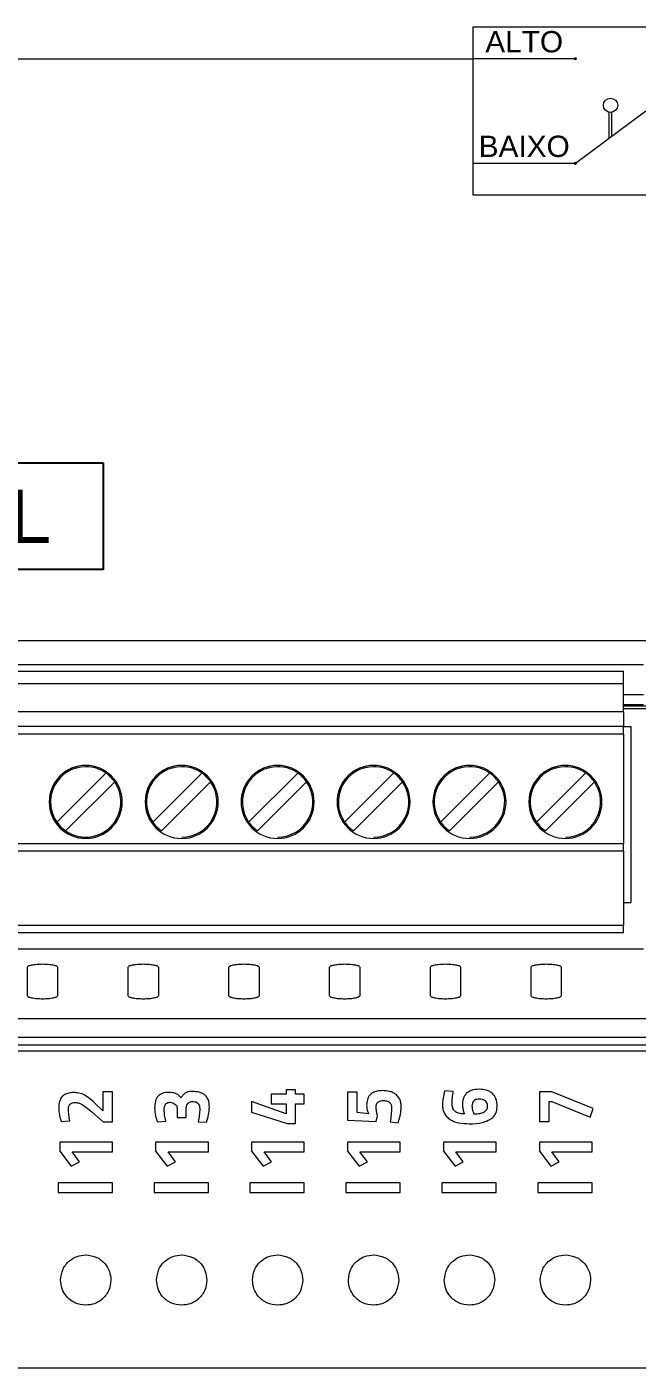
# Model space of a CAD drawing. Header units: millimetres. Extents: x 32696 to 36207, y 16706 to 17911.
# Drawn here: x 35163.6 to 35220.9, y 17551.1 to 17677.1 of the extents above; entities that cross this region are included whole.
import ezdxf
from ezdxf.enums import TextEntityAlignment as Align

# ---------------------------------------------------------------- set-up
doc = ezdxf.new("R2010")
doc.units = ezdxf.units.MM
doc.header["$LTSCALE"] = 0.1
doc.layers.get('0').update_dxf_attribs({"lineweight": 20})
doc.layers.add('COMANDOS', color=5, linetype='Continuous', lineweight=25)
doc.layers.add('GND', color=7, linetype='Continuous', lineweight=25)
doc.styles.get("Standard").update_dxf_attribs({"font": 'arial.ttf'})

# ---------------------------------------------------------------- blocks, each defined once
blk = doc.blocks.new('CLP-XP352')
at = {"lineweight": 9}
for p, q in [((35228.046, 17425.014), (35017.141, 17425.014)), ((35165.464, 17424.074), (35221.193, 17424.074)), ((35166.264, 17423.814), (35220.394, 17423.814)), ((35193.724, 17423.814), (35196.744, 17423.814)), ((35197.534, 17423.814), (35200.554, 17423.814)), ((35201.344, 17423.814), (35204.364, 17423.814)), ((35205.154, 17423.814), (35208.174, 17423.814)), ((35208.964, 17423.814), (35211.984, 17423.814)), ((35212.774, 17423.814), (35215.794, 17423.814)), ((35216.584, 17423.814), (35219.604, 17423.814)), ((35220.394, 17423.314), (35220.394, 17423.814)), ((35220.394, 17423.314), (35166.264, 17423.314)), ((35220.394, 17422.194), (35220.394, 17423.314)), ((35221.193, 17422.876), (35220.394, 17422.876)), ((35220.394, 17422.194), (35166.264, 17422.194)), ((35221.193, 17422.471), (35220.394, 17422.471)), ((35221.694, 17422.414), (35220.394, 17422.414)), ((35220.394, 17422.324), (35221.694, 17422.324)), ((35220.394, 17422.194), (35220.394, 17421.614)), ((35220.394, 17421.614), (35166.264, 17421.614)), ((35220.394, 17421.314), (35220.394, 17421.614)), ((35220.394, 17421.614), (35220.694, 17421.614)), ((35220.694, 17421.614), (35220.694, 17414.614)), ((35220.394, 17421.314), (35166.264, 17421.314)), ((35220.394, 17421.314), (35220.394, 17416.964)), ((35199.044, 17420.064), (35199.044, 17420.064)), ((35202.854, 17420.064), (35202.854, 17420.064)), ((35206.664, 17420.064), (35206.664, 17420.064)), ((35210.474, 17420.064), (35210.474, 17420.064)), ((35214.284, 17420.064), (35214.284, 17420.064)), ((35218.094, 17420.064), (35218.094, 17420.064)), ((35199.841, 17419.764), (35197.893, 17417.816)), ((35197.893, 17417.816), (35199.841, 17419.764)), ((35200.195, 17419.411), (35198.246, 17417.463)), ((35199.841, 17419.764), (35199.841, 17419.764)), ((35201.703, 17417.816), (35203.651, 17419.764)), ((35203.651, 17419.764), (35201.703, 17417.816)), ((35204.005, 17419.411), (35202.056, 17417.463)), ((35203.651, 17419.764), (35203.651, 17419.764)), ((35205.513, 17417.816), (35207.461, 17419.764)), ((35207.461, 17419.764), (35205.513, 17417.816)), ((35207.815, 17419.411), (35205.866, 17417.463)), ((35207.461, 17419.764), (35207.461, 17419.764)), ((35209.323, 17417.816), (35211.271, 17419.764)), ((35211.271, 17419.764), (35209.323, 17417.816)), ((35211.625, 17419.411), (35209.676, 17417.463)), ((35211.271, 17419.764), (35211.271, 17419.764)), ((35213.133, 17417.816), (35215.081, 17419.764)), ((35215.081, 17419.764), (35213.133, 17417.816)), ((35215.435, 17419.411), (35213.486, 17417.463)), ((35215.081, 17419.764), (35215.081, 17419.764)), ((35218.891, 17419.764), (35216.943, 17417.816)), ((35216.943, 17417.816), (35218.891, 17419.764)), ((35219.245, 17419.411), (35217.296, 17417.463)), ((35218.891, 17419.764), (35218.891, 17419.764)), ((35197.644, 17418.614), (35197.644, 17418.614)), ((35200.444, 17418.614), (35200.444, 17418.614)), ((35201.454, 17418.614), (35201.454, 17418.614)), ((35204.254, 17418.614), (35204.254, 17418.614)), ((35205.264, 17418.614), (35205.264, 17418.614)), ((35208.064, 17418.614), (35208.064, 17418.614)), ((35209.074, 17418.614), (35209.074, 17418.614)), ((35211.874, 17418.614), (35211.874, 17418.614)), ((35212.884, 17418.614), (35212.884, 17418.614)), ((35215.684, 17418.614), (35215.684, 17418.614)), ((35216.694, 17418.614), (35216.694, 17418.614)), ((35219.494, 17418.614), (35219.494, 17418.614)), ((35197.893, 17417.816), (35197.893, 17417.816)), ((35201.703, 17417.816), (35201.703, 17417.816)), ((35205.513, 17417.816), (35205.513, 17417.816)), ((35209.323, 17417.816), (35209.323, 17417.816)), ((35213.133, 17417.816), (35213.133, 17417.816)), ((35216.943, 17417.816), (35216.943, 17417.816)), ((35198.246, 17417.463), (35198.246, 17417.463)), ((35199.044, 17417.214), (35199.044, 17417.214)), ((35202.056, 17417.463), (35202.056, 17417.463)), ((35202.854, 17417.214), (35202.854, 17417.214)), ((35205.866, 17417.463), (35205.866, 17417.463)), ((35206.664, 17417.214), (35206.664, 17417.214)), ((35209.676, 17417.463), (35209.676, 17417.463)), ((35210.474, 17417.214), (35210.474, 17417.214)), ((35213.486, 17417.463), (35213.486, 17417.463)), ((35214.284, 17417.214), (35214.284, 17417.214)), ((35217.296, 17417.463), (35217.296, 17417.463)), ((35218.094, 17417.214), (35218.094, 17417.214)), ((35166.264, 17416.964), (35220.394, 17416.964)), ((35220.394, 17416.664), (35220.394, 17416.964)), ((35220.394, 17416.664), (35166.264, 17416.664)), ((35220.394, 17416.664), (35220.394, 17413.714)), ((35220.394, 17414.614), (35220.694, 17414.614)), ((35220.394, 17414.614), (35220.694, 17414.614)), ((35220.694, 17414.614), (35220.694, 17414.614)), ((35166.264, 17413.714), (35220.394, 17413.714)), ((35220.394, 17413.414), (35220.394, 17413.714)), ((35220.394, 17413.414), (35166.264, 17413.414)), ((35220.394, 17413.414), (35166.264, 17413.414)), ((35221.198, 17412.757), (35165.459, 17412.757)), ((35196.729, 17410.906), (35196.729, 17412.05)), ((35197.929, 17412.05), (35197.929, 17410.906)), ((35200.729, 17410.906), (35200.729, 17412.05)), ((35201.929, 17412.05), (35201.929, 17410.906)), ((35204.729, 17410.906), (35204.729, 17412.05)), ((35205.929, 17412.05), (35205.929, 17410.906)), ((35208.729, 17410.906), (35208.729, 17412.05)), ((35209.929, 17412.05), (35209.929, 17410.906)), ((35212.729, 17410.906), (35212.729, 17412.05)), ((35213.929, 17412.05), (35213.929, 17410.906)), ((35216.729, 17410.906), (35216.729, 17412.05)), ((35217.929, 17412.05), (35217.929, 17410.906)), ((35018.266, 17410.005), (35226.922, 17410.005)), ((35018.266, 17409.271), (35226.922, 17409.271)), ((35018.544, 17408.964), (35226.644, 17408.964)), ((35226.594, 17408.714), (35134.214, 17408.714)), ((35199.724, 17407.094), (35199.724, 17406.335)), ((35200.105, 17407.094), (35199.724, 17407.094)), ((35200.105, 17405.908), (35200.105, 17407.094)), ((35207.379, 17407.172), (35206.998, 17407.172)), ((35206.998, 17407.172), (35206.998, 17406.997)), ((35207.379, 17406.997), (35207.379, 17407.172)), ((35209.82, 17407.086), (35209.439, 17407.086)), ((35209.439, 17407.086), (35209.439, 17405.969)), ((35209.82, 17406.268), (35209.82, 17407.086)), ((35213.303, 17407.136), (35213.281, 17407.05)), ((35213.64, 17407.103), (35213.303, 17407.136)), ((35217.555, 17407.089), (35217.059, 17407.089)), ((35217.059, 17407.089), (35217.059, 17405.919)), ((35219.193, 17406.438), (35217.555, 17407.089)), ((35199.724, 17406.335), (35199.394, 17406.654)), ((35206.998, 17406.221), (35205.629, 17406.712)), ((35205.629, 17406.712), (35205.629, 17406.291)), ((35206.998, 17406.997), (35206.41, 17406.997)), ((35206.41, 17406.997), (35206.41, 17406.615)), ((35206.41, 17406.615), (35206.998, 17406.615)), ((35206.998, 17406.615), (35206.998, 17406.221)), ((35207.725, 17406.997), (35207.379, 17406.997)), ((35207.379, 17405.839), (35207.379, 17406.615)), ((35207.379, 17406.615), (35207.725, 17406.615)), ((35207.725, 17406.615), (35207.725, 17406.997)), ((35217.45, 17406.706), (35217.551, 17406.706)), ((35217.45, 17405.919), (35217.45, 17406.706)), ((35217.551, 17406.706), (35219.079, 17406.083)), ((35199.28, 17406.299), (35199.734, 17405.908)), ((35202.673, 17406.446), (35202.673, 17406.077)), ((35202.673, 17406.077), (35203.035, 17406.077)), ((35203.035, 17406.077), (35203.035, 17406.446)), ((35205.629, 17406.291), (35207.045, 17405.839)), ((35210.274, 17406.221), (35209.82, 17406.268)), ((35210.573, 17405.919), (35210.633, 17406.146)), ((35210.633, 17406.146), (35210.62, 17406.188)), ((35214.062, 17406.277), (35214.081, 17406.219)), ((35214.437, 17406.263), (35214.453, 17406.216)), ((35219.079, 17406.083), (35219.193, 17406.438)), ((35198.067, 17405.919), (35198.407, 17405.939)), ((35198.407, 17405.939), (35198.397, 17406.005)), ((35199.734, 17405.908), (35200.105, 17405.908)), ((35201.895, 17405.9), (35202.219, 17405.925)), ((35202.219, 17405.925), (35202.207, 17405.997)), ((35203.512, 17405.905), (35203.845, 17405.886)), ((35203.845, 17405.886), (35203.871, 17405.975)), ((35207.045, 17405.839), (35207.379, 17405.839)), ((35209.439, 17405.969), (35210.573, 17405.919)), ((35211.132, 17405.908), (35211.456, 17405.867)), ((35211.456, 17405.867), (35211.484, 17405.966)), ((35217.059, 17405.919), (35217.45, 17405.919)), ((35200.105, 17405.09), (35198.01, 17405.09)), ((35198.01, 17405.09), (35198.01, 17404.741)), ((35200.105, 17404.708), (35200.105, 17405.09)), ((35203.915, 17405.09), (35201.819, 17405.09)), ((35201.819, 17405.09), (35201.819, 17404.741)), ((35203.915, 17404.708), (35203.915, 17405.09)), ((35207.725, 17405.09), (35205.629, 17405.09)), ((35205.629, 17405.09), (35205.629, 17404.741)), ((35207.725, 17404.708), (35207.725, 17405.09)), ((35211.535, 17405.09), (35209.439, 17405.09)), ((35209.439, 17405.09), (35209.439, 17404.741)), ((35211.535, 17404.708), (35211.535, 17405.09)), ((35215.345, 17405.09), (35213.249, 17405.09)), ((35213.249, 17405.09), (35213.249, 17404.741)), ((35215.345, 17404.708), (35215.345, 17405.09)), ((35219.155, 17405.09), (35217.059, 17405.09)), ((35217.059, 17405.09), (35217.059, 17404.741)), ((35219.155, 17404.708), (35219.155, 17405.09)), ((35198.01, 17404.741), (35198.47, 17404.137)), ((35198.797, 17404.312), (35198.505, 17404.708)), ((35198.505, 17404.708), (35200.105, 17404.708)), ((35201.819, 17404.741), (35202.28, 17404.137)), ((35202.607, 17404.312), (35202.315, 17404.708)), ((35202.315, 17404.708), (35203.915, 17404.708)), ((35205.629, 17404.741), (35206.09, 17404.137)), ((35206.417, 17404.312), (35206.125, 17404.708)), ((35206.125, 17404.708), (35207.725, 17404.708)), ((35209.439, 17404.741), (35209.9, 17404.137)), ((35210.227, 17404.312), (35209.935, 17404.708)), ((35209.935, 17404.708), (35211.535, 17404.708)), ((35213.249, 17404.741), (35213.71, 17404.137)), ((35214.037, 17404.312), (35213.745, 17404.708)), ((35213.745, 17404.708), (35215.345, 17404.708)), ((35217.059, 17404.741), (35217.52, 17404.137)), ((35217.847, 17404.312), (35217.555, 17404.708)), ((35217.555, 17404.708), (35219.155, 17404.708)), ((35198.47, 17404.137), (35198.797, 17404.312)), ((35202.28, 17404.137), (35202.607, 17404.312)), ((35206.09, 17404.137), (35206.417, 17404.312)), ((35209.9, 17404.137), (35210.227, 17404.312)), ((35213.71, 17404.137), (35214.037, 17404.312)), ((35217.52, 17404.137), (35217.847, 17404.312)), ((35200.105, 17403.483), (35197.946, 17403.483)), ((35197.946, 17403.483), (35197.946, 17403.1)), ((35200.105, 17403.1), (35200.105, 17403.483)), ((35203.915, 17403.483), (35201.756, 17403.483)), ((35201.756, 17403.483), (35201.756, 17403.1)), ((35203.915, 17403.1), (35203.915, 17403.483)), ((35207.725, 17403.483), (35205.566, 17403.483)), ((35205.566, 17403.483), (35205.566, 17403.1)), ((35207.725, 17403.1), (35207.725, 17403.483)), ((35211.535, 17403.483), (35209.376, 17403.483)), ((35209.376, 17403.483), (35209.376, 17403.1)), ((35211.535, 17403.1), (35211.535, 17403.483)), ((35215.345, 17403.483), (35213.186, 17403.483)), ((35213.186, 17403.483), (35213.186, 17403.1)), ((35215.345, 17403.1), (35215.345, 17403.483)), ((35219.155, 17403.483), (35216.996, 17403.483)), ((35216.996, 17403.483), (35216.996, 17403.1)), ((35219.155, 17403.1), (35219.155, 17403.483)), ((35197.946, 17403.1), (35200.105, 17403.1)), ((35201.756, 17403.1), (35203.915, 17403.1)), ((35205.566, 17403.1), (35207.725, 17403.1)), ((35209.376, 17403.1), (35211.535, 17403.1)), ((35213.186, 17403.1), (35215.345, 17403.1)), ((35216.996, 17403.1), (35219.155, 17403.1)), ((35227.594, 17396.114), (35135.214, 17396.114))]:
    blk.add_line(p, q, dxfattribs=at)
for centre, radius, start, end in [((35199.044, 17418.614), 1.45, 90, 270), ((35199.044, 17418.614), 1.45, 90, 180.0004), ((35199.044, 17418.614), 1.4, 90, 214.7134), ((35199.044, 17418.614), 1.45, 270, 90), ((35199.044, 17418.614), 1.45, 0.0004, 90), ((35199.044, 17418.614), 1.4, 55.2866, 90), ((35202.854, 17418.614), 1.45, 90, 270), ((35202.854, 17418.614), 1.45, 90, 180.0004), ((35202.854, 17418.614), 1.4, 90, 214.7134), ((35202.854, 17418.614), 1.45, 270, 90), ((35202.854, 17418.614), 1.45, 0.0004, 90), ((35202.854, 17418.614), 1.4, 55.2866, 90), ((35206.664, 17418.614), 1.45, 90, 270), ((35206.664, 17418.614), 1.45, 90, 180.0004), ((35206.664, 17418.614), 1.4, 90, 214.7134), ((35206.664, 17418.614), 1.45, 270, 90), ((35206.664, 17418.614), 1.45, 0.0004, 90), ((35206.664, 17418.614), 1.4, 55.2866, 90), ((35210.474, 17418.614), 1.45, 90, 270), ((35210.474, 17418.614), 1.45, 90, 180.0004), ((35210.474, 17418.614), 1.4, 90, 214.7134), ((35210.474, 17418.614), 1.45, 270, 90), ((35210.474, 17418.614), 1.45, 0.0004, 90), ((35210.474, 17418.614), 1.4, 55.2866, 90), ((35214.284, 17418.614), 1.45, 90, 270), ((35214.284, 17418.614), 1.45, 90, 180.0004), ((35214.284, 17418.614), 1.4, 90, 214.7134), ((35214.284, 17418.614), 1.45, 270, 90), ((35214.284, 17418.614), 1.45, 0.0004, 90), ((35214.284, 17418.614), 1.4, 55.2866, 90), ((35218.094, 17418.614), 1.45, 90, 270), ((35218.094, 17418.614), 1.45, 90, 180.0004), ((35218.094, 17418.614), 1.4, 90, 214.7134), ((35218.094, 17418.614), 1.45, 270, 90), ((35218.094, 17418.614), 1.45, 0.0004, 90), ((35218.094, 17418.614), 1.4, 55.2866, 90), ((35199.044, 17418.614), 1.4, 270, 34.7134), ((35199.044, 17418.614), 1.4, 34.7134, 55.2866), ((35202.854, 17418.614), 1.4, 270, 34.7134), ((35202.854, 17418.614), 1.4, 34.7134, 55.2866), ((35206.664, 17418.614), 1.4, 270, 34.7134), ((35206.664, 17418.614), 1.4, 34.7134, 55.2866), ((35210.474, 17418.614), 1.4, 270, 34.7134), ((35210.474, 17418.614), 1.4, 34.7134, 55.2866), ((35214.284, 17418.614), 1.4, 270, 34.7134), ((35214.284, 17418.614), 1.4, 34.7134, 55.2866), ((35218.094, 17418.614), 1.4, 270, 34.7134), ((35218.094, 17418.614), 1.4, 34.7134, 55.2866), ((35199.044, 17418.614), 1.4, 180.0004, 270), ((35199.044, 17418.614), 1.4, 270, 0.0004), ((35199.044, 17418.614), 1.4, 214.7134, 235.2866), ((35202.854, 17418.614), 1.4, 214.7134, 235.2866), ((35206.664, 17418.614), 1.4, 214.7134, 235.2866), ((35210.474, 17418.614), 1.4, 214.7134, 235.2866), ((35214.284, 17418.614), 1.4, 214.7134, 235.2866), ((35218.094, 17418.614), 1.4, 214.7134, 235.2866), ((35199.044, 17418.614), 1.4, 235.2866, 270)]:
    blk.add_arc(centre, radius, start, end, dxfattribs=at)
for points, knots in [([(35196.729, 17412.05), (35196.738, 17412.066), (35196.756, 17412.099), (35196.895, 17412.14), (35197.093, 17412.168), (35197.329, 17412.178), (35197.565, 17412.168), (35197.763, 17412.14), (35197.902, 17412.099), (35197.92, 17412.066), (35197.929, 17412.05)], [0, 0, 0, 0, 0.125, 0.25, 0.375, 0.5, 0.625, 0.75, 0.875, 1, 1, 1, 1]), ([(35200.729, 17412.05), (35200.738, 17412.066), (35200.756, 17412.099), (35200.895, 17412.14), (35201.093, 17412.168), (35201.329, 17412.178), (35201.565, 17412.168), (35201.763, 17412.14), (35201.902, 17412.099), (35201.92, 17412.066), (35201.929, 17412.05)], [0, 0, 0, 0, 0.125, 0.25, 0.375, 0.5, 0.625, 0.75, 0.875, 1, 1, 1, 1]), ([(35204.729, 17412.05), (35204.738, 17412.066), (35204.756, 17412.099), (35204.895, 17412.14), (35205.093, 17412.168), (35205.329, 17412.178), (35205.565, 17412.168), (35205.763, 17412.14), (35205.902, 17412.099), (35205.92, 17412.066), (35205.929, 17412.05)], [0, 0, 0, 0, 0.125, 0.25, 0.375, 0.5, 0.625, 0.75, 0.875, 1, 1, 1, 1]), ([(35208.729, 17412.05), (35208.738, 17412.066), (35208.756, 17412.099), (35208.895, 17412.14), (35209.093, 17412.168), (35209.329, 17412.178), (35209.565, 17412.168), (35209.763, 17412.14), (35209.902, 17412.099), (35209.92, 17412.066), (35209.929, 17412.05)], [0, 0, 0, 0, 0.125, 0.25, 0.375, 0.5, 0.625, 0.75, 0.875, 1, 1, 1, 1]), ([(35212.729, 17412.05), (35212.738, 17412.066), (35212.756, 17412.099), (35212.895, 17412.14), (35213.093, 17412.168), (35213.329, 17412.178), (35213.565, 17412.168), (35213.763, 17412.14), (35213.902, 17412.099), (35213.92, 17412.066), (35213.929, 17412.05)], [0, 0, 0, 0, 0.125, 0.25, 0.375, 0.5, 0.625, 0.75, 0.875, 1, 1, 1, 1]), ([(35216.729, 17412.05), (35216.738, 17412.066), (35216.756, 17412.099), (35216.895, 17412.14), (35217.093, 17412.168), (35217.329, 17412.178), (35217.565, 17412.168), (35217.763, 17412.14), (35217.902, 17412.099), (35217.92, 17412.066), (35217.929, 17412.05)], [0, 0, 0, 0, 0.125, 0.25, 0.375, 0.5, 0.625, 0.75, 0.875, 1, 1, 1, 1]), ([(35197.929, 17410.906), (35197.919, 17410.89), (35197.901, 17410.857), (35197.763, 17410.816), (35197.564, 17410.788), (35197.329, 17410.778), (35197.094, 17410.788), (35196.895, 17410.816), (35196.756, 17410.857), (35196.738, 17410.89), (35196.729, 17410.906)], [0, 0, 0, 0, 0.125383, 0.250022, 0.374875, 0.499714, 0.624357, 0.749712, 0.87484, 1, 1, 1, 1]), ([(35201.929, 17410.906), (35201.919, 17410.89), (35201.901, 17410.857), (35201.763, 17410.816), (35201.564, 17410.788), (35201.329, 17410.778), (35201.094, 17410.788), (35200.895, 17410.816), (35200.756, 17410.857), (35200.738, 17410.89), (35200.729, 17410.906)], [0, 0, 0, 0, 0.125383, 0.250022, 0.374875, 0.499714, 0.624357, 0.749712, 0.87484, 1, 1, 1, 1]), ([(35205.929, 17410.906), (35205.919, 17410.89), (35205.901, 17410.857), (35205.763, 17410.816), (35205.564, 17410.788), (35205.329, 17410.778), (35205.094, 17410.788), (35204.895, 17410.816), (35204.756, 17410.857), (35204.738, 17410.89), (35204.729, 17410.906)], [0, 0, 0, 0, 0.125383, 0.250022, 0.374875, 0.499714, 0.624357, 0.749712, 0.87484, 1, 1, 1, 1]), ([(35209.929, 17410.906), (35209.919, 17410.89), (35209.901, 17410.857), (35209.763, 17410.816), (35209.564, 17410.788), (35209.329, 17410.778), (35209.094, 17410.788), (35208.895, 17410.816), (35208.756, 17410.857), (35208.738, 17410.89), (35208.729, 17410.906)], [0, 0, 0, 0, 0.125383, 0.250022, 0.374875, 0.499714, 0.624357, 0.749712, 0.87484, 1, 1, 1, 1]), ([(35213.929, 17410.906), (35213.919, 17410.89), (35213.901, 17410.857), (35213.763, 17410.816), (35213.564, 17410.788), (35213.329, 17410.778), (35213.094, 17410.788), (35212.895, 17410.816), (35212.756, 17410.857), (35212.738, 17410.89), (35212.729, 17410.906)], [0, 0, 0, 0, 0.125383, 0.250022, 0.374875, 0.499714, 0.624357, 0.749712, 0.87484, 1, 1, 1, 1]), ([(35217.929, 17410.906), (35217.919, 17410.89), (35217.901, 17410.857), (35217.763, 17410.816), (35217.564, 17410.788), (35217.329, 17410.778), (35217.094, 17410.788), (35216.895, 17410.816), (35216.756, 17410.857), (35216.738, 17410.89), (35216.729, 17410.906)], [0, 0, 0, 0, 0.125383, 0.250022, 0.374875, 0.499714, 0.624357, 0.749712, 0.87484, 1, 1, 1, 1]), ([(35203.283, 17407.106), (35203.22, 17407.105), (35203.122, 17407.104), (35203.033, 17407.064), (35203, 17407.049)], [0, 0, 0, 0, 0.635569, 1, 1, 1, 1]), ([(35203.788, 17406.957), (35203.754, 17406.983), (35203.681, 17407.037), (35203.509, 17407.095), (35203.372, 17407.101), (35203.283, 17407.106)], [0, 0, 0, 0, 0.23845, 0.502992, 1, 1, 1, 1]), ([(35210.83, 17407.142), (35210.758, 17407.138), (35210.626, 17407.133), (35210.447, 17407.071), (35210.303, 17406.955), (35210.211, 17406.772), (35210.203, 17406.627), (35210.198, 17406.548)], [0, 0, 0, 0, 0.217049, 0.399651, 0.564051, 0.763436, 1, 1, 1, 1]), ([(35211.379, 17406.978), (35211.34, 17407.006), (35211.258, 17407.065), (35211.072, 17407.129), (35210.925, 17407.137), (35210.83, 17407.142)], [0, 0, 0, 0, 0.247557, 0.514599, 1, 1, 1, 1]), ([(35213.592, 17406.612), (35213.595, 17406.698), (35213.601, 17406.862), (35213.627, 17407.025), (35213.64, 17407.103)], [0, 0, 0, 0, 0.520418, 1, 1, 1, 1]), ([(35214.68, 17407.197), (35214.564, 17407.193), (35214.377, 17407.187), (35214.225, 17407.08), (35214.167, 17407.039)], [0, 0, 0, 0, 0.614487, 1, 1, 1, 1]), ([(35215.205, 17407.02), (35215.169, 17407.05), (35215.094, 17407.113), (35214.914, 17407.184), (35214.772, 17407.192), (35214.68, 17407.197)], [0, 0, 0, 0, 0.24928, 0.515211, 1, 1, 1, 1]), ([(35198.572, 17407.064), (35198.503, 17407.061), (35198.377, 17407.055), (35198.207, 17406.994), (35198.071, 17406.88), (35197.983, 17406.7), (35197.976, 17406.559), (35197.972, 17406.482)], [0, 0, 0, 0, 0.213651, 0.394076, 0.558087, 0.759499, 1, 1, 1, 1]), ([(35198.359, 17406.41), (35198.361, 17406.452), (35198.364, 17406.522), (35198.403, 17406.58), (35198.419, 17406.602)], [0, 0, 0, 0, 0.60055, 1, 1, 1, 1]), ([(35198.419, 17406.602), (35198.432, 17406.614), (35198.46, 17406.639), (35198.531, 17406.666), (35198.589, 17406.669), (35198.627, 17406.67)], [0, 0, 0, 0, 0.23229, 0.493341, 1, 1, 1, 1]), ([(35198.978, 17406.975), (35198.908, 17407.004), (35198.778, 17407.057), (35198.637, 17407.062), (35198.572, 17407.064)], [0, 0, 0, 0, 0.533904, 1, 1, 1, 1]), ([(35198.627, 17406.67), (35198.682, 17406.666), (35198.78, 17406.658), (35198.867, 17406.61), (35198.905, 17406.589)], [0, 0, 0, 0, 0.553548, 1, 1, 1, 1]), ([(35198.905, 17406.589), (35198.966, 17406.546), (35199.096, 17406.455), (35199.216, 17406.353), (35199.28, 17406.299)], [0, 0, 0, 0, 0.472756, 1, 1, 1, 1]), ([(35199.394, 17406.654), (35199.313, 17406.729), (35199.185, 17406.85), (35199.034, 17406.941), (35198.978, 17406.975)], [0, 0, 0, 0, 0.627835, 1, 1, 1, 1]), ([(35201.919, 17406.928), (35201.895, 17406.898), (35201.845, 17406.834), (35201.791, 17406.676), (35201.785, 17406.551), (35201.781, 17406.469)], [0, 0, 0, 0, 0.235463, 0.498785, 1, 1, 1, 1]), ([(35202.362, 17407.072), (35202.261, 17407.069), (35202.098, 17407.063), (35201.969, 17406.966), (35201.919, 17406.928)], [0, 0, 0, 0, 0.615437, 1, 1, 1, 1]), ([(35202.162, 17406.404), (35202.163, 17406.435), (35202.166, 17406.492), (35202.189, 17406.569), (35202.232, 17406.632), (35202.302, 17406.673), (35202.358, 17406.677), (35202.388, 17406.679)], [0, 0, 0, 0, 0.23036, 0.421688, 0.587943, 0.779408, 1, 1, 1, 1]), ([(35202.829, 17406.859), (35202.797, 17406.895), (35202.733, 17406.967), (35202.574, 17407.055), (35202.444, 17407.066), (35202.362, 17407.072)], [0, 0, 0, 0, 0.272486, 0.5404, 1, 1, 1, 1]), ([(35202.388, 17406.679), (35202.427, 17406.675), (35202.499, 17406.668), (35202.558, 17406.626), (35202.585, 17406.608)], [0, 0, 0, 0, 0.551394, 1, 1, 1, 1]), ([(35202.585, 17406.608), (35202.599, 17406.595), (35202.628, 17406.57), (35202.664, 17406.516), (35202.67, 17406.472), (35202.673, 17406.446)], [0, 0, 0, 0, 0.311437, 0.589228, 1, 1, 1, 1]), ([(35203, 17407.049), (35202.966, 17407.021), (35202.899, 17406.967), (35202.852, 17406.894), (35202.829, 17406.859)], [0, 0, 0, 0, 0.509409, 1, 1, 1, 1]), ([(35203.035, 17406.446), (35203.038, 17406.487), (35203.044, 17406.559), (35203.087, 17406.615), (35203.105, 17406.638)], [0, 0, 0, 0, 0.5801003, 1, 1, 1, 1]), ([(35203.105, 17406.638), (35203.135, 17406.662), (35203.19, 17406.706), (35203.26, 17406.71), (35203.293, 17406.712)], [0, 0, 0, 0, 0.537063, 1, 1, 1, 1]), ([(35203.293, 17406.712), (35203.324, 17406.71), (35203.383, 17406.708), (35203.463, 17406.677), (35203.526, 17406.621), (35203.566, 17406.533), (35203.57, 17406.464), (35203.572, 17406.426)], [0, 0, 0, 0, 0.208303, 0.385311, 0.548755, 0.753381, 1, 1, 1, 1]), ([(35203.953, 17406.482), (35203.949, 17406.59), (35203.941, 17406.768), (35203.831, 17406.904), (35203.788, 17406.957)], [0, 0, 0, 0, 0.611026, 1, 1, 1, 1]), ([(35210.198, 17406.548), (35210.203, 17406.488), (35210.212, 17406.375), (35210.255, 17406.27), (35210.274, 17406.221)], [0, 0, 0, 0, 0.5351285, 1, 1, 1, 1]), ([(35210.579, 17406.515), (35210.58, 17406.535), (35210.582, 17406.572), (35210.601, 17406.634), (35210.631, 17406.667), (35210.649, 17406.687)], [0, 0, 0, 0, 0.3061782, 0.5836954, 1, 1, 1, 1]), ([(35210.649, 17406.687), (35210.664, 17406.698), (35210.696, 17406.72), (35210.772, 17406.744), (35210.833, 17406.746), (35210.873, 17406.748)], [0, 0, 0, 0, 0.229932, 0.493001, 1, 1, 1, 1]), ([(35210.873, 17406.748), (35210.925, 17406.746), (35211.011, 17406.742), (35211.081, 17406.695), (35211.11, 17406.676)], [0, 0, 0, 0, 0.603577, 1, 1, 1, 1]), ([(35211.11, 17406.676), (35211.124, 17406.662), (35211.152, 17406.632), (35211.185, 17406.561), (35211.189, 17406.504), (35211.192, 17406.468)], [0, 0, 0, 0, 0.261976, 0.529218, 1, 1, 1, 1]), ([(35211.573, 17406.515), (35211.57, 17406.568), (35211.565, 17406.668), (35211.512, 17406.836), (35211.429, 17406.925), (35211.379, 17406.978)], [0, 0, 0, 0, 0.305201, 0.582162, 1, 1, 1, 1]), ([(35213.281, 17407.05), (35213.259, 17406.962), (35213.22, 17406.81), (35213.214, 17406.653), (35213.211, 17406.587)], [0, 0, 0, 0, 0.580949, 1, 1, 1, 1]), ([(35213.211, 17406.587), (35213.215, 17406.523), (35213.222, 17406.399), (35213.294, 17406.191), (35213.404, 17406.086), (35213.47, 17406.022)], [0, 0, 0, 0, 0.301678, 0.576602, 1, 1, 1, 1]), ([(35214.081, 17406.219), (35214.026, 17406.221), (35213.924, 17406.224), (35213.787, 17406.265), (35213.677, 17406.339), (35213.602, 17406.461), (35213.596, 17406.56), (35213.592, 17406.612)], [0, 0, 0, 0, 0.232284, 0.424944, 0.591549, 0.781857, 1, 1, 1, 1]), ([(35214.167, 17407.039), (35214.139, 17407.007), (35214.08, 17406.94), (35214.014, 17406.779), (35214.007, 17406.651), (35214.002, 17406.568)], [0, 0, 0, 0, 0.250633, 0.516306, 1, 1, 1, 1]), ([(35214.002, 17406.568), (35214.006, 17406.519), (35214.016, 17406.42), (35214.046, 17406.325), (35214.062, 17406.277)], [0, 0, 0, 0, 0.489165, 1, 1, 1, 1]), ([(35214.681, 17406.803), (35214.647, 17406.802), (35214.585, 17406.799), (35214.501, 17406.772), (35214.433, 17406.719), (35214.389, 17406.636), (35214.385, 17406.57), (35214.383, 17406.535)], [0, 0, 0, 0, 0.2211766, 0.4064955, 0.5714628, 0.7683867, 1, 1, 1, 1]), ([(35214.918, 17406.731), (35214.88, 17406.754), (35214.808, 17406.799), (35214.723, 17406.802), (35214.681, 17406.803)], [0, 0, 0, 0, 0.51538, 1, 1, 1, 1]), ([(35215.002, 17406.526), (35215.001, 17406.55), (35214.999, 17406.594), (35214.976, 17406.668), (35214.94, 17406.708), (35214.918, 17406.731)], [0, 0, 0, 0, 0.306858, 0.584268, 1, 1, 1, 1]), ([(35215.383, 17406.505), (35215.377, 17406.619), (35215.367, 17406.81), (35215.251, 17406.96), (35215.205, 17407.02)], [0, 0, 0, 0, 0.597783, 1, 1, 1, 1]), ([(35197.972, 17406.482), (35197.976, 17406.374), (35197.985, 17406.183), (35198.042, 17406), (35198.067, 17405.919)], [0, 0, 0, 0, 0.561022, 1, 1, 1, 1]), ([(35198.397, 17406.005), (35198.385, 17406.083), (35198.364, 17406.217), (35198.36, 17406.353), (35198.359, 17406.41)], [0, 0, 0, 0, 0.582116, 1, 1, 1, 1]), ([(35201.781, 17406.469), (35201.786, 17406.357), (35201.796, 17406.161), (35201.866, 17405.978), (35201.895, 17405.9)], [0, 0, 0, 0, 0.574467, 1, 1, 1, 1]), ([(35202.207, 17405.997), (35202.192, 17406.075), (35202.168, 17406.21), (35202.164, 17406.346), (35202.162, 17406.404)], [0, 0, 0, 0, 0.577592, 1, 1, 1, 1]), ([(35203.572, 17406.426), (35203.568, 17406.337), (35203.559, 17406.162), (35203.527, 17405.99), (35203.512, 17405.905)], [0, 0, 0, 0, 0.510113, 1, 1, 1, 1]), ([(35203.871, 17405.975), (35203.897, 17406.071), (35203.943, 17406.237), (35203.95, 17406.409), (35203.953, 17406.482)], [0, 0, 0, 0, 0.577762, 1, 1, 1, 1]), ([(35210.62, 17406.188), (35210.607, 17406.245), (35210.582, 17406.353), (35210.58, 17406.463), (35210.579, 17406.515)], [0, 0, 0, 0, 0.530886, 1, 1, 1, 1]), ([(35211.192, 17406.468), (35211.188, 17406.372), (35211.179, 17406.185), (35211.147, 17405.999), (35211.132, 17405.908)], [0, 0, 0, 0, 0.508935, 1, 1, 1, 1]), ([(35211.484, 17405.966), (35211.496, 17406.009), (35211.521, 17406.095), (35211.537, 17406.182), (35211.544, 17406.225)], [0, 0, 0, 0, 0.501883, 1, 1, 1, 1]), ([(35211.544, 17406.225), (35211.554, 17406.282), (35211.569, 17406.378), (35211.572, 17406.475), (35211.573, 17406.515)], [0, 0, 0, 0, 0.591394, 1, 1, 1, 1]), ([(35213.47, 17406.022), (35213.525, 17405.988), (35213.642, 17405.914), (35213.916, 17405.839), (35214.133, 17405.831), (35214.275, 17405.825)], [0, 0, 0, 0, 0.228778, 0.492641, 1, 1, 1, 1]), ([(35214.383, 17406.535), (35214.386, 17406.484), (35214.392, 17406.391), (35214.423, 17406.303), (35214.437, 17406.263)], [0, 0, 0, 0, 0.540764, 1, 1, 1, 1]), ([(35214.453, 17406.216), (35214.533, 17406.218), (35214.674, 17406.223), (35214.836, 17406.271), (35214.926, 17406.333), (35214.97, 17406.389), (35214.998, 17406.454), (35215, 17406.502), (35215.002, 17406.526)], [0, 0, 0, 0, 0.341306, 0.597849, 0.702956, 0.799871, 0.896286, 1, 1, 1, 1]), ([(35215.102, 17405.997), (35215.149, 17406.031), (35215.241, 17406.096), (35215.359, 17406.268), (35215.374, 17406.414), (35215.383, 17406.505)], [0, 0, 0, 0, 0.286488, 0.555081, 1, 1, 1, 1]), ([(35214.275, 17405.825), (35214.455, 17405.828), (35214.743, 17405.834), (35215.004, 17405.952), (35215.102, 17405.997)], [0, 0, 0, 0, 0.623238, 1, 1, 1, 1]), ([(35198.045, 17399.614), (35198.064, 17399.763), (35198.102, 17400.056), (35198.369, 17400.381), (35198.695, 17400.578), (35198.927, 17400.602), (35199.045, 17400.614)], [0, 0, 0, 0, 0.283707, 0.557916, 0.775023, 1, 1, 1, 1]), ([(35199.045, 17400.614), (35199.194, 17400.594), (35199.487, 17400.556), (35199.812, 17400.289), (35200.009, 17399.963), (35200.033, 17399.732), (35200.045, 17399.614)], [0, 0, 0, 0, 0.2837074, 0.5579157, 0.7750228, 1, 1, 1, 1]), ([(35201.854, 17399.614), (35201.874, 17399.763), (35201.912, 17400.056), (35202.179, 17400.381), (35202.505, 17400.578), (35202.737, 17400.602), (35202.854, 17400.614)], [0, 0, 0, 0, 0.283707, 0.557916, 0.775023, 1, 1, 1, 1]), ([(35202.854, 17400.614), (35203.003, 17400.594), (35203.296, 17400.556), (35203.622, 17400.289), (35203.819, 17399.963), (35203.842, 17399.732), (35203.854, 17399.614)], [0, 0, 0, 0, 0.283707, 0.557916, 0.775023, 1, 1, 1, 1]), ([(35205.664, 17399.614), (35205.684, 17399.763), (35205.722, 17400.056), (35205.989, 17400.381), (35206.315, 17400.578), (35206.547, 17400.602), (35206.664, 17400.614)], [0, 0, 0, 0, 0.283707, 0.557916, 0.775023, 1, 1, 1, 1]), ([(35206.664, 17400.614), (35206.813, 17400.594), (35207.106, 17400.556), (35207.432, 17400.289), (35207.629, 17399.963), (35207.652, 17399.732), (35207.664, 17399.614)], [0, 0, 0, 0, 0.283707, 0.557916, 0.775023, 1, 1, 1, 1]), ([(35209.474, 17399.614), (35209.494, 17399.763), (35209.532, 17400.056), (35209.799, 17400.381), (35210.125, 17400.578), (35210.357, 17400.602), (35210.474, 17400.614)], [0, 0, 0, 0, 0.283707, 0.557916, 0.775023, 1, 1, 1, 1]), ([(35210.474, 17400.614), (35210.623, 17400.594), (35210.916, 17400.556), (35211.242, 17400.289), (35211.439, 17399.963), (35211.462, 17399.732), (35211.474, 17399.614)], [0, 0, 0, 0, 0.283707, 0.557916, 0.775023, 1, 1, 1, 1]), ([(35213.284, 17399.614), (35213.304, 17399.763), (35213.342, 17400.056), (35213.609, 17400.381), (35213.935, 17400.578), (35214.167, 17400.602), (35214.284, 17400.614)], [0, 0, 0, 0, 0.283707, 0.557916, 0.775023, 1, 1, 1, 1]), ([(35214.284, 17400.614), (35214.433, 17400.594), (35214.726, 17400.556), (35215.052, 17400.289), (35215.249, 17399.963), (35215.272, 17399.732), (35215.284, 17399.614)], [0, 0, 0, 0, 0.283707, 0.557916, 0.775023, 1, 1, 1, 1]), ([(35217.094, 17399.614), (35217.114, 17399.763), (35217.152, 17400.056), (35217.419, 17400.381), (35217.745, 17400.578), (35217.977, 17400.602), (35218.094, 17400.614)], [0, 0, 0, 0, 0.283707, 0.557916, 0.775023, 1, 1, 1, 1]), ([(35218.094, 17400.614), (35218.243, 17400.594), (35218.536, 17400.556), (35218.862, 17400.289), (35219.059, 17399.963), (35219.082, 17399.732), (35219.094, 17399.614)], [0, 0, 0, 0, 0.283707, 0.557916, 0.775023, 1, 1, 1, 1]), ([(35199.045, 17398.614), (35198.896, 17398.633), (35198.603, 17398.671), (35198.277, 17398.938), (35198.08, 17399.264), (35198.057, 17399.496), (35198.045, 17399.614)], [0, 0, 0, 0, 0.283707, 0.557916, 0.775023, 1, 1, 1, 1]), ([(35200.045, 17399.614), (35200.025, 17399.465), (35199.987, 17399.172), (35199.72, 17398.846), (35199.394, 17398.649), (35199.163, 17398.626), (35199.045, 17398.614)], [0, 0, 0, 0, 0.283707, 0.557916, 0.775023, 1, 1, 1, 1]), ([(35202.854, 17398.614), (35202.705, 17398.633), (35202.412, 17398.671), (35202.087, 17398.938), (35201.89, 17399.264), (35201.866, 17399.496), (35201.854, 17399.614)], [0, 0, 0, 0, 0.283707, 0.557916, 0.775023, 1, 1, 1, 1]), ([(35203.854, 17399.614), (35203.835, 17399.465), (35203.797, 17399.172), (35203.53, 17398.846), (35203.204, 17398.649), (35202.972, 17398.626), (35202.854, 17398.614)], [0, 0, 0, 0, 0.283707, 0.557916, 0.775023, 1, 1, 1, 1]), ([(35206.664, 17398.614), (35206.515, 17398.633), (35206.222, 17398.671), (35205.897, 17398.938), (35205.7, 17399.264), (35205.676, 17399.496), (35205.664, 17399.614)], [0, 0, 0, 0, 0.283707, 0.557916, 0.775023, 1, 1, 1, 1]), ([(35207.664, 17399.614), (35207.645, 17399.465), (35207.607, 17399.172), (35207.34, 17398.846), (35207.014, 17398.649), (35206.782, 17398.626), (35206.664, 17398.614)], [0, 0, 0, 0, 0.283707, 0.557916, 0.775023, 1, 1, 1, 1]), ([(35210.474, 17398.614), (35210.325, 17398.633), (35210.032, 17398.671), (35209.707, 17398.938), (35209.51, 17399.264), (35209.486, 17399.496), (35209.474, 17399.614)], [0, 0, 0, 0, 0.283707, 0.557916, 0.775023, 1, 1, 1, 1]), ([(35211.474, 17399.614), (35211.455, 17399.465), (35211.417, 17399.172), (35211.15, 17398.846), (35210.824, 17398.649), (35210.592, 17398.626), (35210.474, 17398.614)], [0, 0, 0, 0, 0.283707, 0.557916, 0.775023, 1, 1, 1, 1]), ([(35214.284, 17398.614), (35214.135, 17398.633), (35213.842, 17398.671), (35213.517, 17398.938), (35213.32, 17399.264), (35213.296, 17399.496), (35213.284, 17399.614)], [0, 0, 0, 0, 0.283707, 0.557916, 0.775023, 1, 1, 1, 1]), ([(35215.284, 17399.614), (35215.265, 17399.465), (35215.227, 17399.172), (35214.96, 17398.846), (35214.634, 17398.649), (35214.402, 17398.626), (35214.284, 17398.614)], [0, 0, 0, 0, 0.283707, 0.557916, 0.775023, 1, 1, 1, 1]), ([(35218.094, 17398.614), (35217.945, 17398.633), (35217.652, 17398.671), (35217.327, 17398.938), (35217.13, 17399.264), (35217.106, 17399.496), (35217.094, 17399.614)], [0, 0, 0, 0, 0.283707, 0.557916, 0.775023, 1, 1, 1, 1]), ([(35219.094, 17399.614), (35219.075, 17399.465), (35219.037, 17399.172), (35218.77, 17398.846), (35218.444, 17398.649), (35218.212, 17398.626), (35218.094, 17398.614)], [0, 0, 0, 0, 0.283707, 0.557916, 0.775023, 1, 1, 1, 1])]:
    blk.add_open_spline(points, degree=3, knots=knots, dxfattribs=at)
blk = doc.blocks.new('COMMAND_TAG')
blk.add_lwpolyline([(34954.4, 17316.02), (34954.4, 17306.02), (34981.99, 17306.02), (34991.02, 17311.02), (34981.99, 17316.02), (34954.4, 17316.02)])
blk.add_attdef('NAME', text='', height=5).set_placement((34970.55, 17311.02), align=Align.MIDDLE_CENTER)
blk = doc.blocks.new('SENSOR')
at = {"layer": 'GND'}
h = blk.add_hatch(color=256, dxfattribs=at)
h.dxf.hatch_style = 1
h.paths.add_polyline_path([(35221.71, 17668.49, 1), (35222.01, 17668.49, 1)])
h = blk.add_hatch(color=256, dxfattribs=at)
h.dxf.hatch_style = 1
h.paths.add_polyline_path([(35221.71, 17658.67, 1), (35222.01, 17658.67, 1)])
at = {"lineweight": 20}
for p, q in [((35221.86, 17668.49), (35212.26, 17668.49)), ((35228.46, 17663.58), (35221.86, 17658.67)), ((35225.04, 17661.03), (35225.04, 17663.46)), ((35225.29, 17661.22), (35225.29, 17663.46)), ((35228.46, 17663.58), (35238.67, 17663.58)), ((35221.86, 17658.67), (35212.26, 17658.67))]:
    blk.add_line(p, q, dxfattribs=at)
blk.add_lwpolyline([(35212.26, 17655.67), (35212.26, 17671.49), (35238.67, 17671.49), (35238.67, 17655.67)], close=True, dxfattribs=at)
blk.add_circle((35225.16, 17664.12), 0.668, dxfattribs=at)
for s, p in [('ALTO', (35217.06, 17668.49)), ('SINAL', (35233.57, 17663.58)), ('BAIXO', (35217.06, 17658.67))]:
    blk.add_text(s, height=2).set_placement(p, align=Align.BOTTOM_CENTER)

msp = doc.modelspace()

# ---------------------------------------------------------------- linework, layer by layer
at = {"layer": 'COMANDOS', "lineweight": 20}
msp.add_line((35097.11, 17674.07), (35205.46, 17674.07), dxfattribs=at)

# ---------------------------------------------------------------- block references
at = {"lineweight": 20}
msp.add_blockref('SENSOR', (-6.8, 5.58), dxfattribs=at)
at = {"xscale": 2.3625, "yscale": 2.3625, "zscale": 2.3625}
msp.add_blockref('CLP-XP352', (-47988.62, -23547.18), dxfattribs=at)
at = {"layer": 'COMANDOS', "lineweight": 20}
ref = msp.add_blockref('COMMAND_TAG', (70125.16, 320.1), dxfattribs=dict(at, xscale=-1))
ref.add_attrib('NAME', 'M5_RL', dxfattribs={"layer": '0', "height": 5}).set_placement((35154.61, 17631.12), align=Align.MIDDLE_CENTER)

doc.saveas('drawing.dxf')
